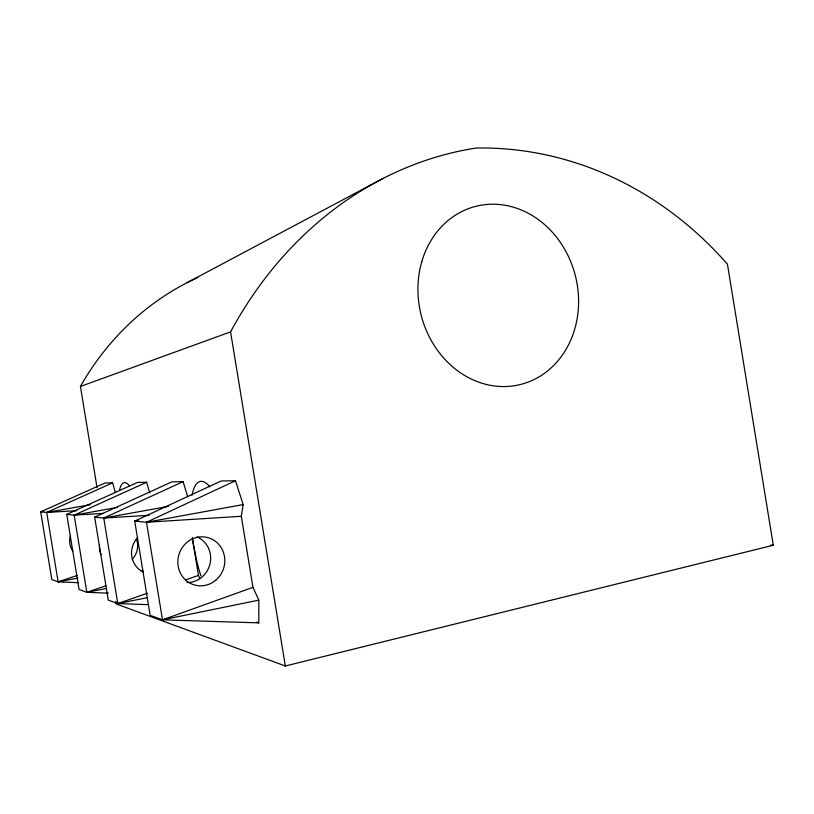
<?xml version="1.0" encoding="UTF-8"?>
<svg xmlns="http://www.w3.org/2000/svg" width="814" height="814" viewBox="0 0 814 814"><rect width="100%" height="100%" fill="white"/><g stroke="black" fill="none" stroke-linecap="round" stroke-linejoin="round"><path stroke-width="1.22" d="M258.781 622.863L258.821 600.142L252.951 587.342L241.31 516.279L243.152 504.578L235.48 480.748L221.082 480.993L134.707 521.102L150.173 615.353L162.495 619.83L258.781 622.863L256.441 622.181M187.006 282.723L382.865 178.561M138.421 520.36L134.707 521.102L146.489 522.273L235.48 480.748M148.067 604.649L117.776 603.561L108.272 600.111L94.658 517.155L103.744 518.05L183.109 481.644L187.688 496.764M94.658 517.155L171.927 481.827L183.109 481.644M108.313 593.141L86.833 592.307L79.07 589.478L66.748 514.407L137.464 482.417L146.642 482.264L149.725 492.918M66.748 514.407L74.166 515.14L146.642 482.264M78.124 582.692L58.12 581.857L51.821 579.568L40.7 511.843L46.724 512.433L112.647 482.844L115.354 492.602M97.049 487.688L80.444 386.457L230.576 331.878A398.178 342.216 -89.5 0 1 476.394 148.006A404.232 352.075 -88.3 0 1 727.431 264.163L773.3 545.238L285.338 665.994L116.127 603.917L115.72 601.414M243.152 504.578L146.489 522.273L162.495 619.83L252.951 587.342M168.335 506.4L103.744 518.05L117.776 603.561L147.446 593.213M185.429 579.955L198.484 575.396L192.328 537.901M117.481 507.397L74.166 515.14L86.833 592.307L105.861 585.795M90.11 504.741L46.724 512.433L58.12 581.857L77.279 575.417M162.495 619.83L258.821 600.142M117.776 603.561L147.497 597.649M86.833 592.307L106.573 588.451M58.12 581.857L77.9 578.052M43.162 511.375L40.7 511.843L105.159 482.967L112.647 482.844M146.489 522.273L241.31 516.279M74.166 515.14L103.246 513.4M103.744 518.05L149.135 515.282M46.724 512.433L76.77 510.683M770.766 545.095L773.3 545.238M198.484 575.396L199.898 578.744M230.576 331.878L285.338 665.994M80.444 386.457A266.646 247.944 -85.4 0 1 197.843 277.482M72.884 551.058A17.684 17.175 -51.7 0 1 70.37 535.785M136.426 538.837A19.587 18.946 -60 0 1 132.214 559.371M101.15 554.761A19.587 18.946 -60 0 1 99.522 544.841M200.905 575.925A66.687 18.712 79.1 0 1 196.622 560.439L193.356 544.149A66.687 18.712 79.1 0 1 192.419 537.881M192.033 495.238A66.687 18.712 79.1 0 1 209.839 486.772M143.417 571.275A21.011 20.238 -64.9 0 1 141.27 571.367M143.223 571.967A21.642 20.798 -66.7 0 1 137.597 537.688M197.039 536.914A23.799 22.68 -71.5 0 1 210.093 563.471A23.799 22.68 -71.5 0 1 187.078 582.559M119.638 489.702A53.836 12.251 79.7 0 1 129.406 485.795M421.764 261.762A91.84 79.579 76.1 0 0 515.242 385.592A91.84 79.579 76.1 0 0 557.773 238.797A91.84 79.579 76.1 0 0 421.764 261.762M216.198 579.843A24.613 23.382 -72.9 0 0 209.625 538.156A24.613 23.382 -72.9 0 0 178.134 565.984A24.613 23.382 -72.9 0 0 216.198 579.843"/></g></svg>
